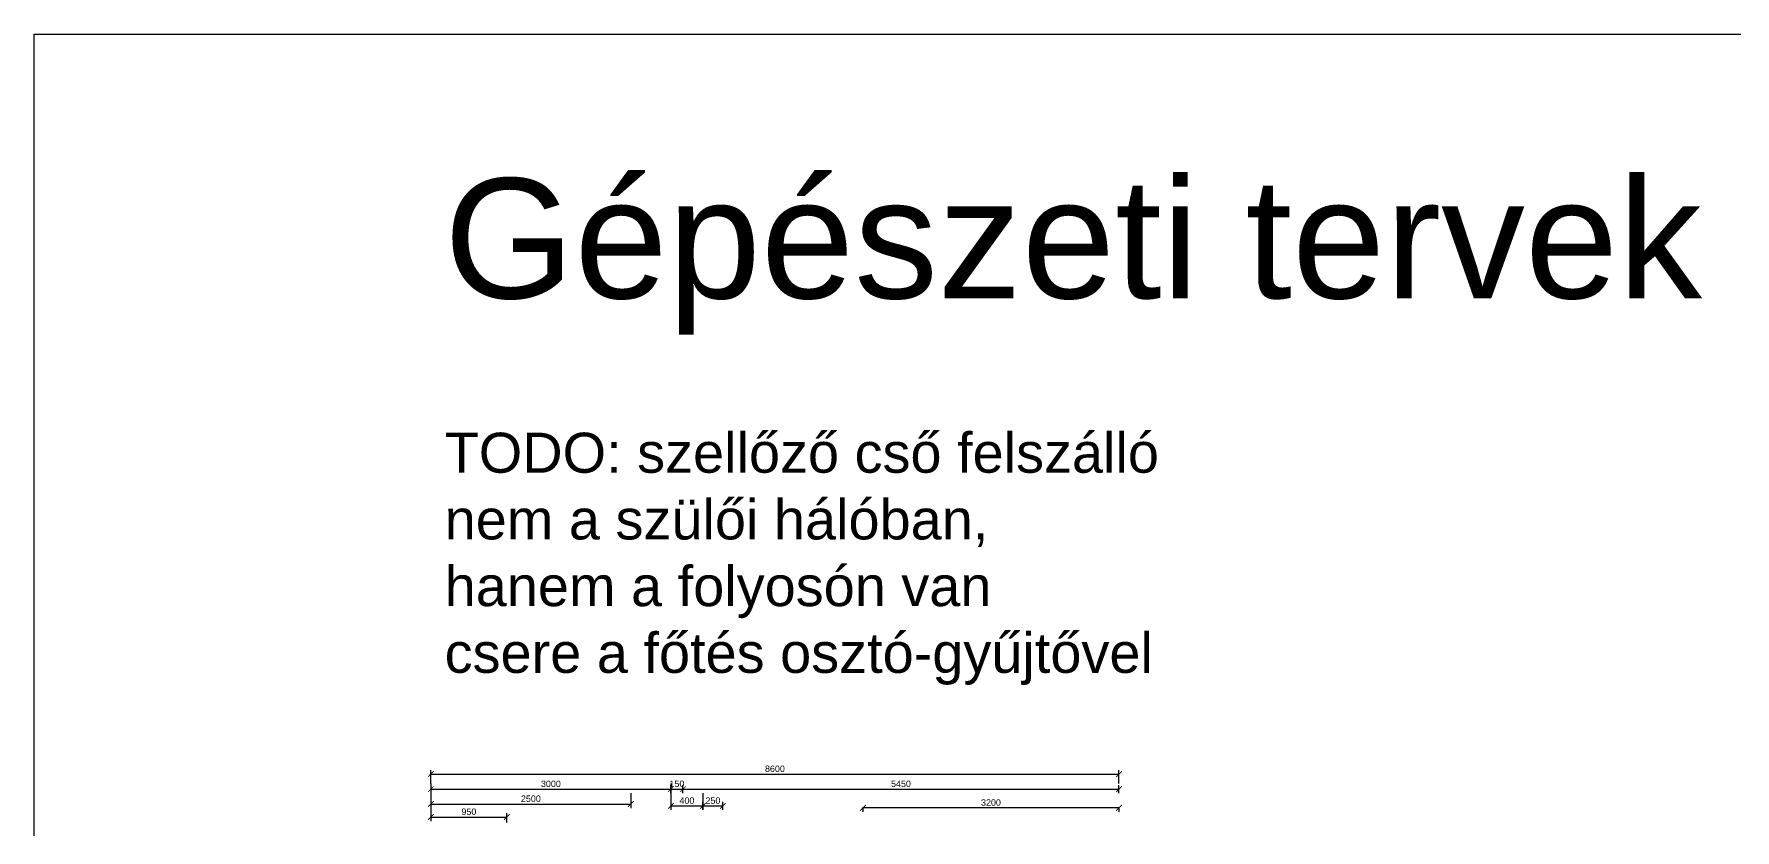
# Model space of a CAD drawing. Header units: metres. Extents: x -98677 to 89321, y -16450 to 242692.
# Drawn here: x -49749 to -28492, y 89237 to 99184 of the extents above; entities that cross this region are included whole.
import ezdxf

# ---------------------------------------------------------------- set-up
doc = ezdxf.new("R2010")
doc.units = ezdxf.units.M
doc.header["$LTSCALE"] = 0.001
doc.layers.add('Méret', color=7, linetype='Continuous')
doc.styles.add('dada', font='arial.ttf', dxfattribs={"height": 80})
doc.dimstyles.new('kicsi folyamatos', dxfattribs={"dimscale": 100, "dimtxt": 1, "dimasz": 0.7, "dimexe": 0.5, "dimexo": 0, "dimgap": 0.25, "dimtad": 1, "dimtxsty": 'dada', "dimblk1": 'ARCHTICK', "dimblk2": 'ARCHTICK', "dimsah": 1, "dimcen": 2.5, "dimadec": 0, "dimazin": 0, "dimtfac": 1, "dimtmove": 0, "dimatfit": 3, "dimldrblk": 'ARCHTICK', "dimfxl": 1, "dimarcsym": 0})

# ---------------------------------------------------------------- blocks, each defined once
blk = doc.blocks.new('_ArchTick')
at = {"color": 0, "linetype": 'ByBlock', "const_width": 0.15}
blk.add_lwpolyline([(-0.5, -0.5), (0.5, 0.5)], dxfattribs=at)
blk = doc.blocks.new('*D173')
at = {"layer": 'Defpoints', "color": 0, "ltscale": 10000}
for p in [(-36190, 89936), (-44790, 89820), (-36190, 89820)]:
    blk.add_point(p, dxfattribs=at)
at = {"layer": 'Méret', "color": 0, "lineweight": -2, "ltscale": 10000}
for p, q in [((-44790, 89820), (-44790, 89986)), ((-44790, 89936), (-36190, 89936)), ((-36190, 89820), (-36190, 89986))]:
    blk.add_line(p, q, dxfattribs=at)
at = {"layer": 'Méret', "color": 0, "lineweight": -2, "ltscale": 10000, "xscale": 70, "yscale": 70, "zscale": 70, "rotation": 180}
blk.add_blockref('_ArchTick', (-44790, 89936), dxfattribs=at)
at = {"layer": 'Méret', "color": 0, "lineweight": -2, "ltscale": 10000, "xscale": 70, "yscale": 70, "zscale": 70}
blk.add_blockref('_ArchTick', (-36190, 89936), dxfattribs=at)
at = {"layer": 'Méret', "color": 0, "ltscale": 10000, "insert": (-40490, 90002), "char_height": 80, "attachment_point": 5, "style": 'dada'}
blk.add_mtext('8600', dxfattribs=at)
blk = doc.blocks.new('*D174')
at = {"layer": 'Defpoints', "color": 0, "ltscale": 10000}
for p in [(-44790, 89820), (-41790, 89820), (-41790, 89748)]:
    blk.add_point(p, dxfattribs=at)
at = {"layer": 'Méret', "color": 0, "lineweight": -2, "ltscale": 10000}
for p, q in [((-44790, 89820), (-44790, 89698)), ((-44790, 89748), (-41790, 89748)), ((-41790, 89820), (-41790, 89698))]:
    blk.add_line(p, q, dxfattribs=at)
at = {"layer": 'Méret', "color": 0, "lineweight": -2, "ltscale": 10000, "xscale": 70, "yscale": 70, "zscale": 70, "rotation": 180}
blk.add_blockref('_ArchTick', (-44790, 89748), dxfattribs=at)
at = {"layer": 'Méret', "color": 0, "lineweight": -2, "ltscale": 10000, "xscale": 70, "yscale": 70, "zscale": 70}
blk.add_blockref('_ArchTick', (-41790, 89748), dxfattribs=at)
at = {"layer": 'Méret', "color": 0, "ltscale": 10000, "insert": (-43290, 89814), "char_height": 80, "attachment_point": 5, "style": 'dada'}
blk.add_mtext('3000', dxfattribs=at)
blk = doc.blocks.new('*D175')
at = {"layer": 'Defpoints', "color": 0, "ltscale": 10000}
for p in [(-41640, 89748), (-41790, 89698), (-41640, 89698)]:
    blk.add_point(p, dxfattribs=at)
at = {"layer": 'Méret', "color": 0, "lineweight": -2, "ltscale": 10000}
for p, q in [((-41790, 89698), (-41790, 89798)), ((-41790, 89748), (-41640, 89748)), ((-41640, 89698), (-41640, 89798))]:
    blk.add_line(p, q, dxfattribs=at)
at = {"layer": 'Méret', "color": 0, "lineweight": -2, "ltscale": 10000, "xscale": 70, "yscale": 70, "zscale": 70, "rotation": 180}
blk.add_blockref('_ArchTick', (-41790, 89748), dxfattribs=at)
at = {"layer": 'Méret', "color": 0, "lineweight": -2, "ltscale": 10000, "xscale": 70, "yscale": 70, "zscale": 70}
blk.add_blockref('_ArchTick', (-41640, 89748), dxfattribs=at)
at = {"layer": 'Méret', "color": 0, "ltscale": 10000, "insert": (-41715, 89814), "char_height": 80, "attachment_point": 5, "style": 'dada'}
blk.add_mtext('150', dxfattribs=at)
blk = doc.blocks.new('*D176')
at = {"layer": 'Defpoints', "color": 0, "ltscale": 10000}
for p in [(-36190, 89748), (-41640, 89698), (-36190, 89698)]:
    blk.add_point(p, dxfattribs=at)
at = {"layer": 'Méret', "color": 0, "lineweight": -2, "ltscale": 10000}
for p, q in [((-41640, 89698), (-41640, 89798)), ((-41640, 89748), (-36190, 89748)), ((-36190, 89698), (-36190, 89798))]:
    blk.add_line(p, q, dxfattribs=at)
at = {"layer": 'Méret', "color": 0, "lineweight": -2, "ltscale": 10000, "xscale": 70, "yscale": 70, "zscale": 70, "rotation": 180}
blk.add_blockref('_ArchTick', (-41640, 89748), dxfattribs=at)
at = {"layer": 'Méret', "color": 0, "lineweight": -2, "ltscale": 10000, "xscale": 70, "yscale": 70, "zscale": 70}
blk.add_blockref('_ArchTick', (-36190, 89748), dxfattribs=at)
at = {"layer": 'Méret', "color": 0, "ltscale": 10000, "insert": (-38915, 89814), "char_height": 80, "attachment_point": 5, "style": 'dada'}
blk.add_mtext('5450', dxfattribs=at)
blk = doc.blocks.new('*D177')
at = {"layer": 'Defpoints', "color": 0, "ltscale": 10000}
for p in [(-44790, 89698), (-42290, 89698), (-42290, 89562)]:
    blk.add_point(p, dxfattribs=at)
at = {"layer": 'Méret', "color": 0, "lineweight": -2, "ltscale": 10000}
for p, q in [((-44790, 89698), (-44790, 89512)), ((-44790, 89562), (-42290, 89562)), ((-42290, 89698), (-42290, 89512))]:
    blk.add_line(p, q, dxfattribs=at)
at = {"layer": 'Méret', "color": 0, "lineweight": -2, "ltscale": 10000, "xscale": 70, "yscale": 70, "zscale": 70, "rotation": 180}
blk.add_blockref('_ArchTick', (-44790, 89562), dxfattribs=at)
at = {"layer": 'Méret', "color": 0, "lineweight": -2, "ltscale": 10000, "xscale": 70, "yscale": 70, "zscale": 70}
blk.add_blockref('_ArchTick', (-42290, 89562), dxfattribs=at)
at = {"layer": 'Méret', "color": 0, "ltscale": 10000, "insert": (-43540, 89628), "char_height": 80, "attachment_point": 5, "style": 'dada'}
blk.add_mtext('2500', dxfattribs=at)
blk = doc.blocks.new('*D178')
at = {"layer": 'Defpoints', "color": 0, "ltscale": 10000}
for p in [(-41790, 89698), (-41390, 89698), (-41390, 89538)]:
    blk.add_point(p, dxfattribs=at)
at = {"layer": 'Méret', "color": 0, "lineweight": -2, "ltscale": 10000}
for p, q in [((-41790, 89698), (-41790, 89488)), ((-41790, 89538), (-41390, 89538)), ((-41390, 89698), (-41390, 89488))]:
    blk.add_line(p, q, dxfattribs=at)
at = {"layer": 'Méret', "color": 0, "lineweight": -2, "ltscale": 10000, "xscale": 70, "yscale": 70, "zscale": 70, "rotation": 180}
blk.add_blockref('_ArchTick', (-41790, 89538), dxfattribs=at)
at = {"layer": 'Méret', "color": 0, "lineweight": -2, "ltscale": 10000, "xscale": 70, "yscale": 70, "zscale": 70}
blk.add_blockref('_ArchTick', (-41390, 89538), dxfattribs=at)
at = {"layer": 'Méret', "color": 0, "ltscale": 10000, "insert": (-41590, 89604), "char_height": 80, "attachment_point": 5, "style": 'dada'}
blk.add_mtext('400', dxfattribs=at)
blk = doc.blocks.new('*D179')
at = {"layer": 'Defpoints', "color": 0, "ltscale": 10000}
for p in [(-41140, 89538), (-41390, 89488), (-41140, 89488)]:
    blk.add_point(p, dxfattribs=at)
at = {"layer": 'Méret', "color": 0, "lineweight": -2, "ltscale": 10000}
for p, q in [((-41390, 89488), (-41390, 89588)), ((-41390, 89538), (-41140, 89538)), ((-41140, 89488), (-41140, 89588))]:
    blk.add_line(p, q, dxfattribs=at)
at = {"layer": 'Méret', "color": 0, "lineweight": -2, "ltscale": 10000, "xscale": 70, "yscale": 70, "zscale": 70, "rotation": 180}
blk.add_blockref('_ArchTick', (-41390, 89538), dxfattribs=at)
at = {"layer": 'Méret', "color": 0, "lineweight": -2, "ltscale": 10000, "xscale": 70, "yscale": 70, "zscale": 70}
blk.add_blockref('_ArchTick', (-41140, 89538), dxfattribs=at)
at = {"layer": 'Méret', "color": 0, "ltscale": 10000, "insert": (-41265, 89604), "char_height": 80, "attachment_point": 5, "style": 'dada'}
blk.add_mtext('250', dxfattribs=at)
blk = doc.blocks.new('*D180')
at = {"layer": 'Defpoints', "color": 0, "ltscale": 10000}
for p in [(-39390, 89522), (-39390, 89514), (-36190, 89522)]:
    blk.add_point(p, dxfattribs=at)
at = {"layer": 'Méret', "color": 0, "lineweight": -2, "ltscale": 10000}
for p, q in [((-39390, 89522), (-39390, 89464)), ((-36190, 89514), (-39390, 89514)), ((-36190, 89522), (-36190, 89464))]:
    blk.add_line(p, q, dxfattribs=at)
at = {"layer": 'Méret', "color": 0, "lineweight": -2, "ltscale": 10000, "xscale": 70, "yscale": 70, "zscale": 70, "rotation": 180}
blk.add_blockref('_ArchTick', (-39390, 89514), dxfattribs=at)
at = {"layer": 'Méret', "color": 0, "lineweight": -2, "ltscale": 10000, "xscale": 70, "yscale": 70, "zscale": 70}
blk.add_blockref('_ArchTick', (-36190, 89514), dxfattribs=at)
at = {"layer": 'Méret', "color": 0, "ltscale": 10000, "insert": (-37790, 89580), "char_height": 80, "attachment_point": 5, "style": 'dada'}
blk.add_mtext('3200', dxfattribs=at)
blk = doc.blocks.new('*D237')
at = {"layer": 'Defpoints', "color": 0, "ltscale": 10000}
for p in [(-44790, 89512), (-43840, 89399), (-43840, 89330)]:
    blk.add_point(p, dxfattribs=at)
at = {"layer": 'Méret', "color": 0, "lineweight": -2, "ltscale": 10000}
for p, q in [((-44790, 89512), (-44790, 89349)), ((-44790, 89399), (-43840, 89399)), ((-43840, 89330), (-43840, 89449))]:
    blk.add_line(p, q, dxfattribs=at)
at = {"layer": 'Méret', "color": 0, "lineweight": -2, "ltscale": 10000, "xscale": 70, "yscale": 70, "zscale": 70, "rotation": 180}
blk.add_blockref('_ArchTick', (-44790, 89399), dxfattribs=at)
at = {"layer": 'Méret', "color": 0, "lineweight": -2, "ltscale": 10000, "xscale": 70, "yscale": 70, "zscale": 70}
blk.add_blockref('_ArchTick', (-43840, 89399), dxfattribs=at)
at = {"layer": 'Méret', "color": 0, "ltscale": 10000, "insert": (-44315, 89465), "char_height": 80, "attachment_point": 5, "style": 'dada'}
blk.add_mtext('950', dxfattribs=at)

msp = doc.modelspace()

# ---------------------------------------------------------------- linework, layer by layer
at = {"ltscale": 10000}
msp.add_lwpolyline([(-49749.309, 99183.816), (15050.315, 99183.816), (15050.315, 71361.755), (-49749.309, 71361.755)], close=True, dxfattribs=at)

# ---------------------------------------------------------------- texts
at = {"ltscale": 10000, "attachment_point": 1, "style": 'dada'}
for s, insert, char_height, width in [('Gépészeti tervek', (-44625.459, 97380.676), 1500, 19844.78147), ('TODO: szellőző cső felszálló nem a szülői hálóban, hanem a folyosón van\\Pcsere a főtés osztó-gyűjtővel', (-44617.422, 94201.555), 500, 8903.36166)]:
    msp.add_mtext(s, dxfattribs=dict(at, insert=insert, char_height=char_height, width=width))

# ---------------------------------------------------------------- dimensions: what is measured, and where the dimension line sits
at = {"layer": 'Méret', "ltscale": 10000}
for base, p1, p2, picture, middle in [((-36189.787, 89936.415), (-44789.787, 89819.734), (-36189.787, 89819.734), '*D173', (-40489.787, 90002.261)), ((-41789.787, 89747.899), (-44789.787, 89819.734), (-41789.787, 89819.734), '*D174', (-43289.787, 89813.773)), ((-36189.787, 89747.899), (-41639.787, 89697.899), (-36189.787, 89697.899), '*D176', (-38914.787, 89813.745)), ((-42289.787, 89562.175), (-44789.787, 89697.899), (-42289.787, 89697.899), '*D177', (-43539.787, 89628.021)), ((-43839.787, 89399.07), (-44789.787, 89512.175), (-43839.787, 89329.533), '*D237', (-44314.787, 89464.916)), ((-41389.787, 89538.42), (-41789.787, 89697.899), (-41389.787, 89697.899), '*D178', (-41589.787, 89604.265)), ((-41139.787, 89538.42), (-41389.787, 89488.42), (-41139.787, 89488.42), '*D179', (-41264.787, 89604.265)), ((-39389.787, 89513.686), (-36189.787, 89522.493), (-39389.787, 89522.493), '*D180', (-37789.787, 89579.559))]:
    dim = msp.add_linear_dim(base=base, p1=p1, p2=p2, dimstyle='kicsi folyamatos', dxfattribs=at)
    dim.commit()
    dim.dimension.update_dxf_attribs({"geometry": picture, "text_midpoint": middle})
dim = msp.add_linear_dim(base=(-41639.787, 89747.899), p1=(-41789.787, 89697.899), p2=(-41639.787, 89697.899), dimstyle='kicsi folyamatos', dxfattribs=at)
dim.commit()
dim.dimension.update_dxf_attribs({"geometry": '*D175', "text_midpoint": (-41714.787, 89747.899), "dimtype": 160})

doc.saveas('drawing.dxf')
